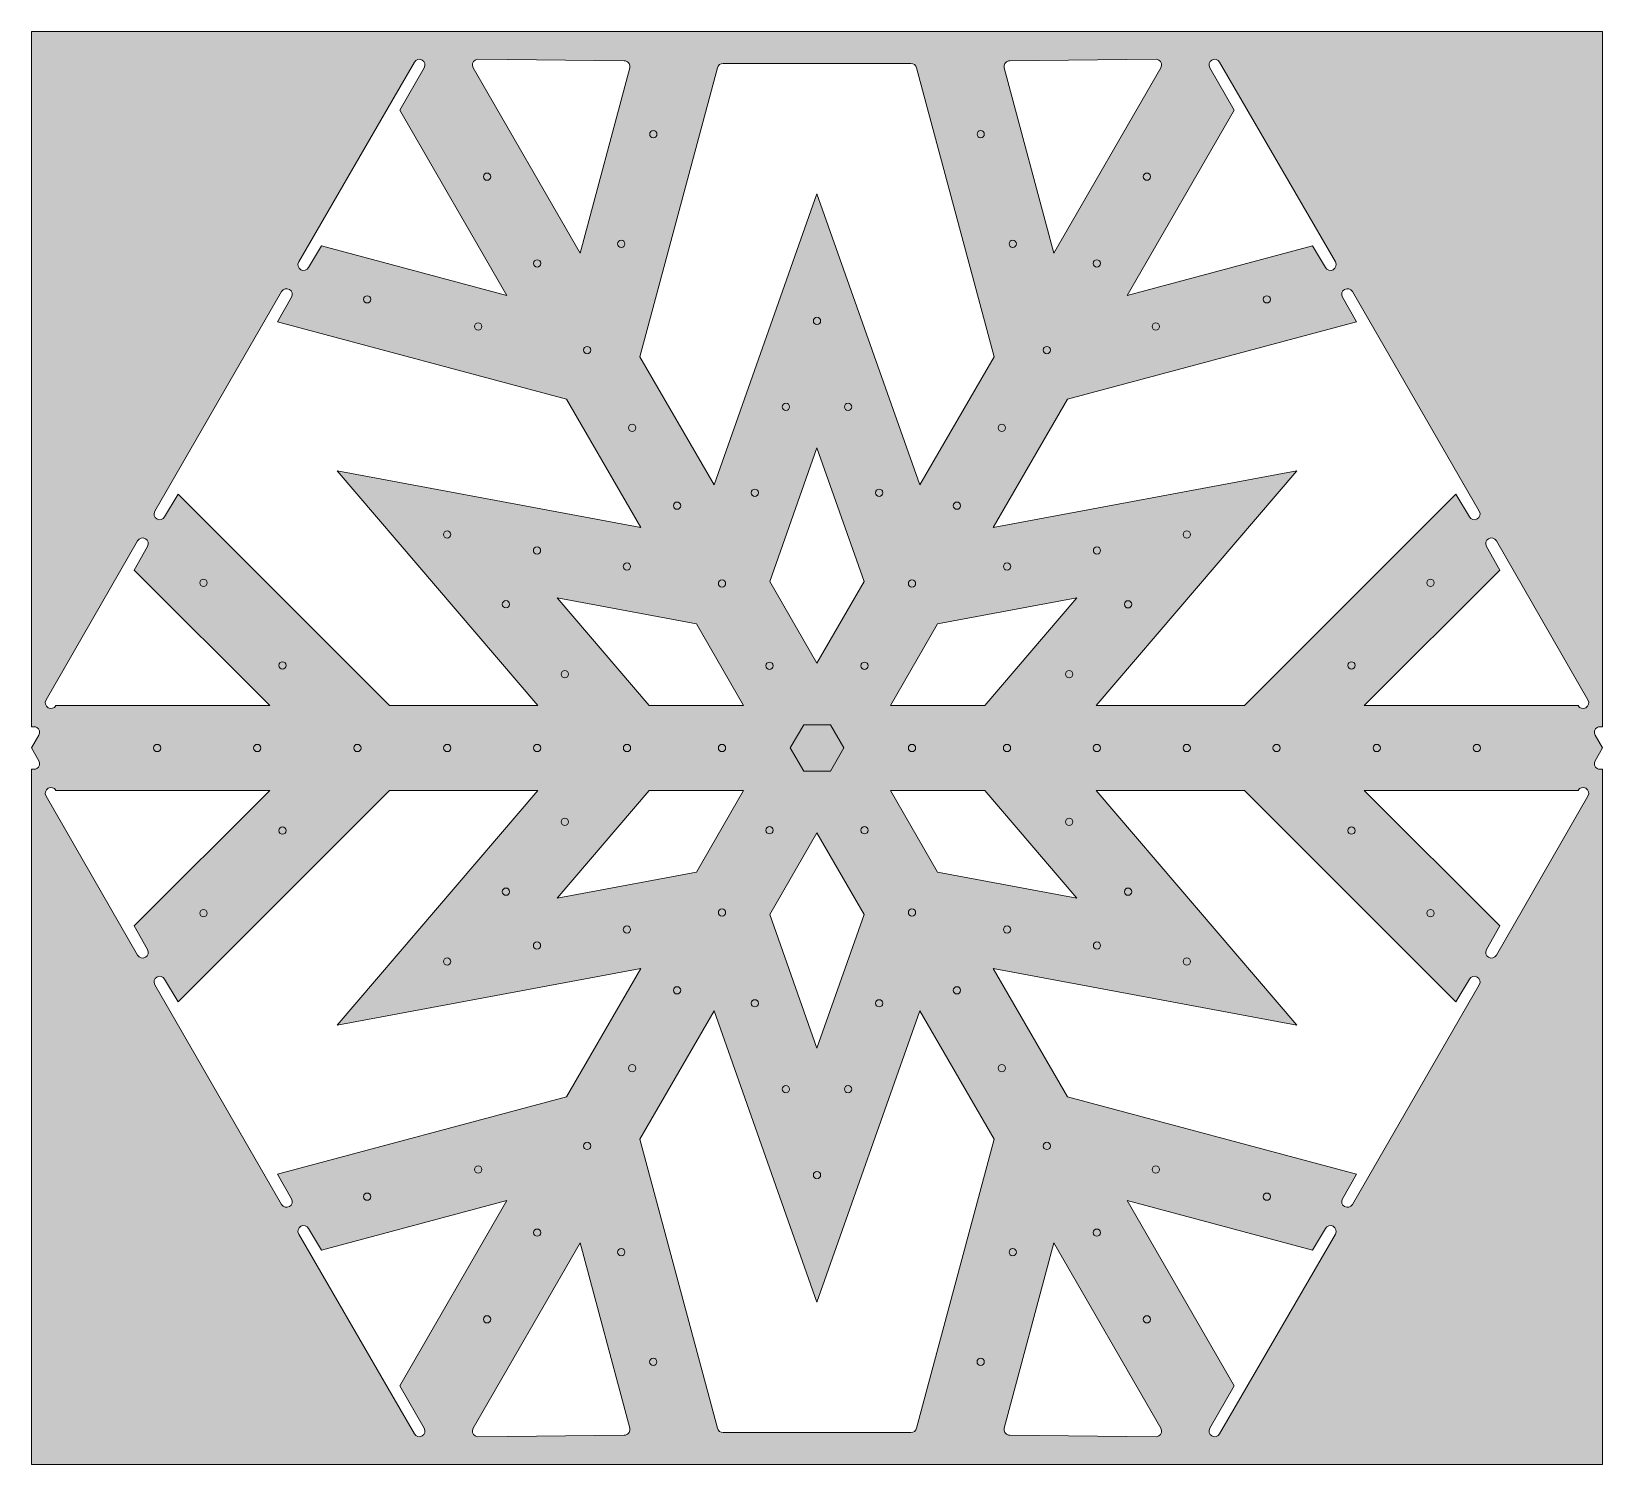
# Model space of a CAD drawing. Header units: inches. Extents: x 7.75 to 16.25, y -15.87 to -8.12.
import ezdxf

# ---------------------------------------------------------------- set-up
doc = ezdxf.new("R2010")
doc.units = ezdxf.units.IN
doc.header["$MEASUREMENT"] = 0
doc.layers.add('Layer 1', color=7, linetype='Continuous', lineweight=0)

msp = doc.modelspace()

# ---------------------------------------------------------------- hatches: boundary and pattern name
at = {"layer": 'Layer 1', "transparency": 33554687}
h = msp.add_hatch(color=250, dxfattribs=at)
h.dxf.hatch_style = 2
edge = h.paths.add_edge_path()
edge.add_spline(control_points=[(15.6205, -13.0867), (15.612, -13.1014), (15.617, -13.1203), (15.6318, -13.1288), (15.6465, -13.1373), (15.6653, -13.1322), (15.6738, -13.1175), (15.6738, -13.1175), (16.1696, -12.256), (16.1696, -12.256), (16.1781, -12.2413), (16.173, -12.2224), (16.1583, -12.2139), (16.1436, -12.2054), (16.1248, -12.2105), (16.1163, -12.2252), (16.1163, -12.2252), (14.9587, -12.2252), (14.9587, -12.2252), (14.9587, -12.2252), (15.6926, -12.959), (15.6926, -12.959), (15.6926, -12.959), (15.6205, -13.0867), (15.6205, -13.0867)], knot_values=[0, 0, 0, 0, 1, 1, 1, 2, 2, 2, 3, 3, 3, 4, 4, 4, 5, 5, 5, 6, 6, 6, 7, 7, 7, 8, 8, 8, 8], degree=3, periodic=0)
edge = h.paths.add_edge_path()
edge.add_spline(control_points=[(12.5064, -15.7005), (12.5204, -15.7007), (12.5332, -15.6913), (12.5368, -15.6771), (12.5368, -15.6771), (12.5368, -15.6771), (12.5368, -15.6771), (12.5368, -15.6771), (12.9558, -14.1133), (12.9558, -14.1133), (12.9558, -14.1133), (12.5551, -13.4193), (12.5551, -13.4193), (12.5551, -13.4193), (11.998, -14.9943), (11.998, -14.9943), (11.998, -14.9943), (11.4409, -13.4193), (11.4409, -13.4193), (11.4409, -13.4193), (11.0402, -14.1133), (11.0402, -14.1133), (11.0402, -14.1133), (11.4592, -15.6771), (11.4592, -15.6771), (11.4592, -15.6771), (11.4593, -15.6771), (11.4593, -15.6771), (11.4628, -15.6913), (11.4756, -15.7007), (11.4896, -15.7005), (11.4896, -15.7005), (12.5064, -15.7005), (12.5064, -15.7005)], knot_values=[0, 0, 0, 0, 1, 1, 1, 2, 2, 2, 3, 3, 3, 4, 4, 4, 5, 5, 5, 6, 6, 6, 7, 7, 7, 8, 8, 8, 9, 9, 9, 10, 10, 10, 11, 11, 11, 11], degree=3, periodic=0)
edge = h.paths.add_edge_path()
edge.add_spline(control_points=[(14.8416, -14.4358), (14.8331, -14.4505), (14.8381, -14.4693), (14.8529, -14.4778), (14.8676, -14.4863), (14.8864, -14.4813), (14.8949, -14.4665), (14.8949, -14.4665), (15.5815, -13.2775), (15.5815, -13.2775), (15.59, -13.2627), (15.5849, -13.2439), (15.5702, -13.2354), (15.5555, -13.2269), (15.5367, -13.2319), (15.5282, -13.2467), (15.5282, -13.2467), (15.4553, -13.37), (15.4553, -13.37), (15.4553, -13.37), (14.3106, -12.2252), (14.3106, -12.2252), (14.3106, -12.2252), (13.5092, -12.2252), (13.5092, -12.2252), (13.5092, -12.2252), (14.5946, -13.4951), (14.5946, -13.4951), (14.5946, -13.4951), (12.9521, -13.1901), (12.9521, -13.1901), (12.9521, -13.1901), (13.3527, -13.8841), (13.3527, -13.8841), (13.3527, -13.8841), (14.9166, -14.3032), (14.9166, -14.3032), (14.9166, -14.3032), (14.8416, -14.4358), (14.8416, -14.4358)], knot_values=[0, 0, 0, 0, 1, 1, 1, 2, 2, 2, 3, 3, 3, 4, 4, 4, 5, 5, 5, 6, 6, 6, 7, 7, 7, 8, 8, 8, 9, 9, 9, 10, 10, 10, 11, 11, 11, 12, 12, 12, 13, 13, 13, 13], degree=3, periodic=0)
edge = h.paths.add_edge_path()
edge.add_spline(control_points=[(8.3035, -12.959), (8.3035, -12.959), (9.0373, -12.2252), (9.0373, -12.2252), (9.0373, -12.2252), (7.8798, -12.2252), (7.8798, -12.2252), (7.8713, -12.2105), (7.8524, -12.2054), (7.8377, -12.2139), (7.823, -12.2224), (7.8179, -12.2413), (7.8264, -12.256), (7.8264, -12.256), (8.3222, -13.1175), (8.3222, -13.1175), (8.3307, -13.1322), (8.3495, -13.1373), (8.3643, -13.1288), (8.379, -13.1203), (8.384, -13.1014), (8.3755, -13.0867), (8.3755, -13.0867), (8.3035, -12.959), (8.3035, -12.959)], knot_values=[0, 0, 0, 0, 1, 1, 1, 2, 2, 2, 3, 3, 3, 4, 4, 4, 5, 5, 5, 6, 6, 6, 7, 7, 7, 8, 8, 8, 8], degree=3, periodic=0)
edge = h.paths.add_edge_path()
edge.add_spline(control_points=[(13.8587, -15.6771), (13.8587, -15.6771), (13.2799, -14.6747), (13.2799, -14.6747), (13.2799, -14.6747), (13.0113, -15.6771), (13.0113, -15.6771), (13.0113, -15.6771), (13.0113, -15.6771), (13.0113, -15.6771), (13.0072, -15.6936), (13.0172, -15.7103), (13.0337, -15.7145), (13.0361, -15.715), (13.0384, -15.7153), (13.0407, -15.7154), (13.0407, -15.7154), (13.834, -15.7233), (13.834, -15.7233), (13.8386, -15.723), (13.8431, -15.7216), (13.8474, -15.7192), (13.8621, -15.7107), (13.8671, -15.6919), (13.8586, -15.6771), (13.8586, -15.6771), (13.8587, -15.6771), (13.8587, -15.6771)], knot_values=[0, 0, 0, 0, 1, 1, 1, 2, 2, 2, 3, 3, 3, 4, 4, 4, 5, 5, 5, 6, 6, 6, 7, 7, 7, 8, 8, 8, 9, 9, 9, 9], degree=3, periodic=0)
edge = h.paths.add_edge_path()
edge.add_spline(control_points=[(9.0795, -14.3032), (9.0795, -14.3032), (10.6433, -13.8841), (10.6433, -13.8841), (10.6433, -13.8841), (11.044, -13.1901), (11.044, -13.1901), (11.044, -13.1901), (9.4014, -13.4951), (9.4014, -13.4951), (9.4014, -13.4951), (10.4868, -12.2252), (10.4868, -12.2252), (10.4868, -12.2252), (9.6855, -12.2252), (9.6855, -12.2252), (9.6855, -12.2252), (8.5407, -13.37), (8.5407, -13.37), (8.5407, -13.37), (8.4679, -13.2467), (8.4679, -13.2467), (8.4594, -13.2319), (8.4406, -13.2269), (8.4258, -13.2354), (8.4111, -13.2439), (8.4061, -13.2627), (8.4146, -13.2775), (8.4146, -13.2775), (9.1011, -14.4665), (9.1011, -14.4665), (9.1096, -14.4813), (9.1284, -14.4863), (9.1432, -14.4778), (9.1579, -14.4693), (9.1629, -14.4505), (9.1544, -14.4358), (9.1544, -14.4358), (9.0795, -14.3032), (9.0795, -14.3032)], knot_values=[0, 0, 0, 0, 1, 1, 1, 2, 2, 2, 3, 3, 3, 4, 4, 4, 5, 5, 5, 6, 6, 6, 7, 7, 7, 8, 8, 8, 9, 9, 9, 10, 10, 10, 11, 11, 11, 12, 12, 12, 13, 13, 13, 13], degree=3, periodic=0)
edge = h.paths.add_edge_path()
edge.add_spline(control_points=[(15.6926, -11.033), (15.6926, -11.033), (14.9587, -11.7669), (14.9587, -11.7669), (14.9587, -11.7669), (16.1163, -11.7669), (16.1163, -11.7669), (16.1248, -11.7816), (16.1436, -11.7866), (16.1583, -11.7781), (16.173, -11.7696), (16.1781, -11.7508), (16.1696, -11.7361), (16.1696, -11.7361), (15.6738, -10.8746), (15.6738, -10.8746), (15.6653, -10.8599), (15.6465, -10.8548), (15.6318, -10.8633), (15.617, -10.8718), (15.612, -10.8906), (15.6205, -10.9054), (15.6205, -10.9054), (15.6926, -11.033), (15.6926, -11.033)], knot_values=[0, 0, 0, 0, 1, 1, 1, 2, 2, 2, 3, 3, 3, 4, 4, 4, 5, 5, 5, 6, 6, 6, 7, 7, 7, 8, 8, 8, 8], degree=3, periodic=0)
edge = h.paths.add_edge_path()
edge.add_spline(control_points=[(11.4896, -8.2916), (11.4756, -8.2914), (11.4628, -8.3008), (11.4593, -8.3149), (11.4593, -8.3149), (11.4592, -8.3149), (11.4592, -8.3149), (11.4592, -8.3149), (11.0402, -9.8788), (11.0402, -9.8788), (11.0402, -9.8788), (11.4409, -10.5727), (11.4409, -10.5727), (11.4409, -10.5727), (11.998, -8.9978), (11.998, -8.9978), (11.998, -8.9978), (12.5551, -10.5727), (12.5551, -10.5727), (12.5551, -10.5727), (12.9558, -9.8788), (12.9558, -9.8788), (12.9558, -9.8788), (12.5368, -8.3149), (12.5368, -8.3149), (12.5368, -8.3149), (12.5368, -8.3149), (12.5368, -8.3149), (12.5332, -8.3008), (12.5204, -8.2914), (12.5064, -8.2916), (12.5064, -8.2916), (11.4896, -8.2916), (11.4896, -8.2916)], knot_values=[0, 0, 0, 0, 1, 1, 1, 2, 2, 2, 3, 3, 3, 4, 4, 4, 5, 5, 5, 6, 6, 6, 7, 7, 7, 8, 8, 8, 9, 9, 9, 10, 10, 10, 11, 11, 11, 11], degree=3, periodic=0)
edge = h.paths.add_edge_path()
edge.add_spline(control_points=[(14.9166, -9.6889), (14.9166, -9.6889), (13.3527, -10.1079), (13.3527, -10.1079), (13.3527, -10.1079), (12.9521, -10.8019), (12.9521, -10.8019), (12.9521, -10.8019), (14.5946, -10.4969), (14.5946, -10.4969), (14.5946, -10.4969), (13.5092, -11.7669), (13.5092, -11.7669), (13.5092, -11.7669), (14.3106, -11.7669), (14.3106, -11.7669), (14.3106, -11.7669), (15.4553, -10.6221), (15.4553, -10.6221), (15.4553, -10.6221), (15.5282, -10.7454), (15.5282, -10.7454), (15.5367, -10.7601), (15.5555, -10.7652), (15.5702, -10.7567), (15.5849, -10.7482), (15.59, -10.7293), (15.5815, -10.7146), (15.5815, -10.7146), (14.8949, -9.5255), (14.8949, -9.5255), (14.8864, -9.5108), (14.8676, -9.5058), (14.8529, -9.5143), (14.8381, -9.5228), (14.8331, -9.5416), (14.8416, -9.5563), (14.8416, -9.5563), (14.9166, -9.6889), (14.9166, -9.6889)], knot_values=[0, 0, 0, 0, 1, 1, 1, 2, 2, 2, 3, 3, 3, 4, 4, 4, 5, 5, 5, 6, 6, 6, 7, 7, 7, 8, 8, 8, 9, 9, 9, 10, 10, 10, 11, 11, 11, 12, 12, 12, 13, 13, 13, 13], degree=3, periodic=0)
edge = h.paths.add_edge_path()
edge.add_spline(control_points=[(8.3755, -10.9054), (8.384, -10.8906), (8.379, -10.8718), (8.3643, -10.8633), (8.3495, -10.8548), (8.3307, -10.8599), (8.3222, -10.8746), (8.3222, -10.8746), (7.8264, -11.7361), (7.8264, -11.7361), (7.8179, -11.7508), (7.823, -11.7696), (7.8377, -11.7781), (7.8524, -11.7866), (7.8713, -11.7816), (7.8798, -11.7669), (7.8798, -11.7669), (9.0373, -11.7669), (9.0373, -11.7669), (9.0373, -11.7669), (8.3035, -11.033), (8.3035, -11.033), (8.3035, -11.033), (8.3755, -10.9054), (8.3755, -10.9054)], knot_values=[0, 0, 0, 0, 1, 1, 1, 2, 2, 2, 3, 3, 3, 4, 4, 4, 5, 5, 5, 6, 6, 6, 7, 7, 7, 8, 8, 8, 8], degree=3, periodic=0)
edge = h.paths.add_edge_path()
edge.add_spline(control_points=[(14.1233, -15.6771), (14.1148, -15.6919), (14.1199, -15.7107), (14.1346, -15.7192), (14.1493, -15.7277), (14.1681, -15.7226), (14.1766, -15.7079), (14.1766, -15.7079), (14.2992, -15.4957), (14.2992, -15.4957), (14.2992, -15.4957), (14.8026, -14.6265), (14.8026, -14.6265), (14.8111, -14.6118), (14.806, -14.593), (14.7913, -14.5845), (14.7766, -14.5759), (14.7578, -14.581), (14.7493, -14.5957), (14.7493, -14.5957), (14.6793, -14.7141), (14.6793, -14.7141), (14.6793, -14.7141), (13.6768, -14.4455), (13.6768, -14.4455), (13.6768, -14.4455), (14.2556, -15.448), (14.2556, -15.448), (14.2556, -15.448), (14.1233, -15.6771), (14.1233, -15.6771)], knot_values=[0, 0, 0, 0, 1, 1, 1, 2, 2, 2, 3, 3, 3, 4, 4, 4, 5, 5, 5, 6, 6, 6, 7, 7, 7, 8, 8, 8, 9, 9, 9, 10, 10, 10, 10], degree=3, periodic=0)
edge = h.paths.add_edge_path()
edge.add_spline(control_points=[(9.7404, -15.448), (9.7404, -15.448), (10.3192, -14.4455), (10.3192, -14.4455), (10.3192, -14.4455), (9.3167, -14.7141), (9.3167, -14.7141), (9.3167, -14.7141), (9.2468, -14.5957), (9.2468, -14.5957), (9.2383, -14.581), (9.2195, -14.5759), (9.2047, -14.5845), (9.19, -14.593), (9.185, -14.6118), (9.1935, -14.6265), (9.1935, -14.6265), (9.6969, -15.4957), (9.6969, -15.4957), (9.6969, -15.4957), (9.8194, -15.7079), (9.8194, -15.7079), (9.8279, -15.7226), (9.8467, -15.7277), (9.8614, -15.7192), (9.8762, -15.7107), (9.8812, -15.6919), (9.8727, -15.6771), (9.8727, -15.6771), (9.7404, -15.448), (9.7404, -15.448)], knot_values=[0, 0, 0, 0, 1, 1, 1, 2, 2, 2, 3, 3, 3, 4, 4, 4, 5, 5, 5, 6, 6, 6, 7, 7, 7, 8, 8, 8, 9, 9, 9, 10, 10, 10, 10], degree=3, periodic=0)
edge = h.paths.add_edge_path()
edge.add_spline(control_points=[(10.1374, -15.6771), (10.1289, -15.6919), (10.1339, -15.7107), (10.1487, -15.7192), (10.1529, -15.7216), (10.1574, -15.723), (10.162, -15.7233), (10.162, -15.7233), (10.9553, -15.7154), (10.9553, -15.7154), (10.9576, -15.7153), (10.96, -15.715), (10.9623, -15.7145), (10.9788, -15.7103), (10.9888, -15.6936), (10.9847, -15.6771), (10.9847, -15.6771), (10.9847, -15.6771), (10.9847, -15.6771), (10.9847, -15.6771), (10.7161, -14.6747), (10.7161, -14.6747), (10.7161, -14.6747), (10.1374, -15.6771), (10.1374, -15.6771), (10.1374, -15.6771), (10.1374, -15.6771), (10.1374, -15.6771)], knot_values=[0, 0, 0, 0, 1, 1, 1, 2, 2, 2, 3, 3, 3, 4, 4, 4, 5, 5, 5, 6, 6, 6, 7, 7, 7, 8, 8, 8, 9, 9, 9, 9], degree=3, periodic=0)
edge = h.paths.add_edge_path()
edge.add_spline(control_points=[(14.2556, -8.5441), (14.2556, -8.5441), (13.6768, -9.5466), (13.6768, -9.5466), (13.6768, -9.5466), (14.6793, -9.278), (14.6793, -9.278), (14.6793, -9.278), (14.7493, -9.3964), (14.7493, -9.3964), (14.7578, -9.4111), (14.7766, -9.4161), (14.7913, -9.4076), (14.806, -9.3991), (14.8111, -9.3803), (14.8026, -9.3656), (14.8026, -9.3656), (14.2992, -8.4963), (14.2992, -8.4963), (14.2992, -8.4963), (14.1766, -8.2841), (14.1766, -8.2841), (14.1681, -8.2694), (14.1493, -8.2644), (14.1346, -8.2729), (14.1199, -8.2814), (14.1148, -8.3002), (14.1233, -8.3149), (14.1233, -8.3149), (14.2556, -8.5441), (14.2556, -8.5441)], knot_values=[0, 0, 0, 0, 1, 1, 1, 2, 2, 2, 3, 3, 3, 4, 4, 4, 5, 5, 5, 6, 6, 6, 7, 7, 7, 8, 8, 8, 9, 9, 9, 10, 10, 10, 10], degree=3, periodic=0)
edge = h.paths.add_edge_path()
edge.add_spline(control_points=[(13.8586, -8.3149), (13.8671, -8.3002), (13.8621, -8.2814), (13.8474, -8.2729), (13.8431, -8.2704), (13.8386, -8.2691), (13.834, -8.2688), (13.834, -8.2688), (13.0407, -8.2767), (13.0407, -8.2767), (13.0384, -8.2767), (13.0361, -8.277), (13.0337, -8.2776), (13.0172, -8.2817), (13.0072, -8.2984), (13.0113, -8.3149), (13.0113, -8.3149), (13.0113, -8.3149), (13.0113, -8.3149), (13.0113, -8.3149), (13.2799, -9.3174), (13.2799, -9.3174), (13.2799, -9.3174), (13.8587, -8.3149), (13.8587, -8.3149), (13.8587, -8.3149), (13.8586, -8.3149), (13.8586, -8.3149)], knot_values=[0, 0, 0, 0, 1, 1, 1, 2, 2, 2, 3, 3, 3, 4, 4, 4, 5, 5, 5, 6, 6, 6, 7, 7, 7, 8, 8, 8, 9, 9, 9, 9], degree=3, periodic=0)
edge = h.paths.add_edge_path()
edge.add_spline(control_points=[(9.8727, -8.3149), (9.8812, -8.3002), (9.8762, -8.2814), (9.8614, -8.2729), (9.8467, -8.2644), (9.8279, -8.2694), (9.8194, -8.2841), (9.8194, -8.2841), (9.6969, -8.4963), (9.6969, -8.4963), (9.6969, -8.4963), (9.1935, -9.3656), (9.1935, -9.3656), (9.185, -9.3803), (9.19, -9.3991), (9.2047, -9.4076), (9.2195, -9.4161), (9.2383, -9.4111), (9.2468, -9.3964), (9.2468, -9.3964), (9.3167, -9.278), (9.3167, -9.278), (9.3167, -9.278), (10.3192, -9.5466), (10.3192, -9.5466), (10.3192, -9.5466), (9.7404, -8.5441), (9.7404, -8.5441), (9.7404, -8.5441), (9.8727, -8.3149), (9.8727, -8.3149)], knot_values=[0, 0, 0, 0, 1, 1, 1, 2, 2, 2, 3, 3, 3, 4, 4, 4, 5, 5, 5, 6, 6, 6, 7, 7, 7, 8, 8, 8, 9, 9, 9, 10, 10, 10, 10], degree=3, periodic=0)
edge = h.paths.add_edge_path()
edge.add_spline(control_points=[(10.1374, -8.3149), (10.1374, -8.3149), (10.7161, -9.3174), (10.7161, -9.3174), (10.7161, -9.3174), (10.9847, -8.3149), (10.9847, -8.3149), (10.9847, -8.3149), (10.9847, -8.3149), (10.9847, -8.3149), (10.9888, -8.2984), (10.9788, -8.2817), (10.9623, -8.2776), (10.96, -8.277), (10.9576, -8.2767), (10.9553, -8.2767), (10.9553, -8.2767), (10.162, -8.2688), (10.162, -8.2688), (10.1574, -8.2691), (10.1529, -8.2704), (10.1487, -8.2729), (10.1339, -8.2814), (10.1289, -8.3002), (10.1374, -8.3149), (10.1374, -8.3149), (10.1374, -8.3149), (10.1374, -8.3149)], knot_values=[0, 0, 0, 0, 1, 1, 1, 2, 2, 2, 3, 3, 3, 4, 4, 4, 5, 5, 5, 6, 6, 6, 7, 7, 7, 8, 8, 8, 9, 9, 9, 9], degree=3, periodic=0)
edge = h.paths.add_edge_path()
edge.add_spline(control_points=[(9.1544, -9.5563), (9.1629, -9.5416), (9.1579, -9.5228), (9.1432, -9.5143), (9.1284, -9.5058), (9.1096, -9.5108), (9.1011, -9.5255), (9.1011, -9.5255), (8.4146, -10.7146), (8.4146, -10.7146), (8.4061, -10.7293), (8.4111, -10.7482), (8.4258, -10.7567), (8.4406, -10.7652), (8.4594, -10.7601), (8.4679, -10.7454), (8.4679, -10.7454), (8.5407, -10.6221), (8.5407, -10.6221), (8.5407, -10.6221), (9.6855, -11.7669), (9.6855, -11.7669), (9.6855, -11.7669), (10.4868, -11.7669), (10.4868, -11.7669), (10.4868, -11.7669), (9.4014, -10.4969), (9.4014, -10.4969), (9.4014, -10.4969), (11.044, -10.8019), (11.044, -10.8019), (11.044, -10.8019), (10.6433, -10.1079), (10.6433, -10.1079), (10.6433, -10.1079), (9.0795, -9.6889), (9.0795, -9.6889), (9.0795, -9.6889), (9.1544, -9.5563), (9.1544, -9.5563)], knot_values=[0, 0, 0, 0, 1, 1, 1, 2, 2, 2, 3, 3, 3, 4, 4, 4, 5, 5, 5, 6, 6, 6, 7, 7, 7, 8, 8, 8, 9, 9, 9, 10, 10, 10, 11, 11, 11, 12, 12, 12, 13, 13, 13, 13], degree=3, periodic=0)
edge = h.paths.add_edge_path()
edge.add_spline(control_points=[(12.2537, -12.8972), (12.2537, -12.8972), (11.998, -12.4543), (11.998, -12.4543), (11.998, -12.4543), (11.7423, -12.8971), (11.7423, -12.8971), (11.7423, -12.8971), (11.998, -13.6199), (11.998, -13.6199), (11.998, -13.6199), (12.2537, -12.8972), (12.2537, -12.8972)], knot_values=[0, 0, 0, 0, 1, 1, 1, 2, 2, 2, 3, 3, 3, 4, 4, 4, 4], degree=3, periodic=0)
edge = h.paths.add_edge_path()
edge.add_spline(control_points=[(11.3454, -12.668), (11.3454, -12.668), (11.6011, -12.2252), (11.6011, -12.2252), (11.6011, -12.2252), (11.0897, -12.2252), (11.0897, -12.2252), (11.0897, -12.2252), (10.5917, -12.808), (10.5917, -12.808), (10.5917, -12.808), (11.3454, -12.668), (11.3454, -12.668)], knot_values=[0, 0, 0, 0, 1, 1, 1, 2, 2, 2, 3, 3, 3, 4, 4, 4, 4], degree=3, periodic=0)
edge = h.paths.add_edge_path()
edge.add_spline(control_points=[(11.0897, -11.7669), (11.0897, -11.7669), (11.6011, -11.7669), (11.6011, -11.7669), (11.6011, -11.7669), (11.3454, -11.3241), (11.3454, -11.3241), (11.3454, -11.3241), (10.5917, -11.1841), (10.5917, -11.1841), (10.5917, -11.1841), (11.0897, -11.7669), (11.0897, -11.7669)], knot_values=[0, 0, 0, 0, 1, 1, 1, 2, 2, 2, 3, 3, 3, 4, 4, 4, 4], degree=3, periodic=0)
edge = h.paths.add_edge_path()
edge.add_spline(control_points=[(11.7424, -11.0949), (11.7424, -11.0949), (11.998, -11.5377), (11.998, -11.5377), (11.998, -11.5377), (12.2537, -11.0949), (12.2537, -11.0949), (12.2537, -11.0949), (11.998, -10.3722), (11.998, -10.3722), (11.998, -10.3722), (11.7424, -11.0949), (11.7424, -11.0949)], knot_values=[0, 0, 0, 0, 1, 1, 1, 2, 2, 2, 3, 3, 3, 4, 4, 4, 4], degree=3, periodic=0)
edge = h.paths.add_edge_path()
edge.add_spline(control_points=[(12.6506, -11.324), (12.6506, -11.324), (12.3949, -11.7669), (12.3949, -11.7669), (12.3949, -11.7669), (12.9063, -11.7669), (12.9063, -11.7669), (12.9063, -11.7669), (13.4044, -11.1841), (13.4044, -11.1841), (13.4044, -11.1841), (12.6506, -11.324), (12.6506, -11.324)], knot_values=[0, 0, 0, 0, 1, 1, 1, 2, 2, 2, 3, 3, 3, 4, 4, 4, 4], degree=3, periodic=0)
edge = h.paths.add_edge_path()
edge.add_spline(control_points=[(12.9063, -12.2252), (12.9063, -12.2252), (12.3949, -12.2252), (12.3949, -12.2252), (12.3949, -12.2252), (12.6506, -12.668), (12.6506, -12.668), (12.6506, -12.668), (13.4044, -12.808), (13.4044, -12.808), (13.4044, -12.808), (12.9063, -12.2252), (12.9063, -12.2252)], knot_values=[0, 0, 0, 0, 1, 1, 1, 2, 2, 2, 3, 3, 3, 4, 4, 4, 4], degree=3, periodic=0)
edge = h.paths.add_edge_path()
edge.add_spline(control_points=[(16.2486, -8.3149), (16.2486, -8.3149), (16.2486, -11.8807), (16.2486, -11.8807), (16.2486, -11.8807), (16.2332, -11.8807), (16.2332, -11.8807), (16.2287, -11.881), (16.2241, -11.8823), (16.2199, -11.8848), (16.2052, -11.8933), (16.2001, -11.9121), (16.2086, -11.9268), (16.2086, -11.9268), (16.2486, -11.996), (16.2486, -11.996), (16.2486, -11.996), (16.2086, -12.0652), (16.2086, -12.0652), (16.2001, -12.08), (16.2052, -12.0988), (16.2199, -12.1073), (16.2241, -12.1097), (16.2287, -12.1111), (16.2332, -12.1114), (16.2332, -12.1114), (16.2486, -12.1114), (16.2486, -12.1114), (16.2486, -12.1114), (16.2486, -15.6771), (16.2486, -15.6771), (16.2486, -15.6771), (16.2486, -15.874), (16.2486, -15.874), (16.2486, -15.874), (7.7474, -15.874), (7.7474, -15.874), (7.7474, -15.874), (7.7474, -15.6771), (7.7474, -15.6771), (7.7474, -15.6771), (7.7474, -12.1114), (7.7474, -12.1114), (7.7474, -12.1114), (7.7628, -12.1114), (7.7628, -12.1114), (7.7674, -12.1111), (7.7719, -12.1097), (7.7761, -12.1073), (7.7909, -12.0988), (7.7959, -12.08), (7.7874, -12.0652), (7.7874, -12.0652), (7.7475, -11.996), (7.7475, -11.996), (7.7475, -11.996), (7.7874, -11.9268), (7.7874, -11.9268), (7.7959, -11.9121), (7.7909, -11.8933), (7.7761, -11.8848), (7.7719, -11.8823), (7.7674, -11.881), (7.7628, -11.8807), (7.7628, -11.8807), (7.7474, -11.8807), (7.7474, -11.8807), (7.7474, -11.8807), (7.7474, -8.3149), (7.7474, -8.3149), (7.7474, -8.3149), (7.7474, -8.1181), (7.7474, -8.1181), (7.7474, -8.1181), (16.2486, -8.1181), (16.2486, -8.1181), (16.2486, -8.1181), (16.2486, -8.3149), (16.2486, -8.3149)], knot_values=[0, 0, 0, 0, 1, 1, 1, 2, 2, 2, 3, 3, 3, 4, 4, 4, 5, 5, 5, 6, 6, 6, 7, 7, 7, 8, 8, 8, 9, 9, 9, 10, 10, 10, 11, 11, 11, 12, 12, 12, 13, 13, 13, 14, 14, 14, 15, 15, 15, 16, 16, 16, 17, 17, 17, 18, 18, 18, 19, 19, 19, 20, 20, 20, 21, 21, 21, 22, 22, 22, 23, 23, 23, 24, 24, 24, 25, 25, 25, 26, 26, 26, 26], degree=3, periodic=0)

# ---------------------------------------------------------------- linework, layer by layer
at = {"layer": 'Layer 1'}
msp.add_lwpolyline([(12.1424, -11.996), (12.0702, -12.121), (11.9259, -12.121), (11.8537, -11.996), (11.9259, -11.871), (12.0702, -11.871)], close=True, dxfattribs=at)
for centre in [(12.8837, -8.6741), (10.2129, -8.9041), (13.7831, -8.9041), (13.0571, -9.2677), (10.4838, -9.3733), (13.5122, -9.3733), (9.5639, -9.5681), (14.4321, -9.5681), (11.998, -9.6849), (10.1647, -9.7147), (13.8313, -9.7147), (10.7547, -9.8425), (13.2414, -9.8425), (11.8299, -10.1497), (12.1662, -10.1497), (10.9978, -10.2636), (12.9982, -10.2636), (12.3343, -10.6144), (11.2409, -10.6847), (12.7551, -10.6847), (9.9965, -10.8404), (13.9995, -10.8405), (10.4831, -10.9272), (13.5129, -10.9272), (10.9696, -11.014), (13.0264, -11.014), (8.6783, -11.102), (11.484, -11.1057), (12.512, -11.1057), (15.3177, -11.1021), (10.3149, -11.2184), (13.6811, -11.2185), (9.1057, -11.549), (11.741, -11.5509), (12.255, -11.5509), (14.8903, -11.549), (10.6333, -11.5964), (13.3627, -11.5964), (8.4278, -11.996), (8.9695, -11.996), (9.5113, -11.996), (9.9975, -11.996), (10.4838, -11.996), (10.97, -11.996), (11.484, -11.996), (12.512, -11.996), (13.026, -11.996), (13.5122, -11.996), (13.9984, -11.996), (14.4847, -11.996), (15.0264, -11.996), (15.5682, -11.996), (10.6333, -12.3956), (13.3627, -12.3956), (9.1057, -12.443), (11.741, -12.4412), (12.255, -12.4412), (14.8903, -12.443), (10.3149, -12.7736), (13.6811, -12.7736), (8.6783, -12.89), (11.484, -12.8863), (12.512, -12.8864), (15.3177, -12.89), (10.9696, -12.9781), (13.0264, -12.9781), (10.483, -13.0649), (13.5129, -13.0649), (9.9965, -13.1515), (13.9994, -13.1516), (11.2409, -13.3074), (12.7551, -13.3074), (11.6617, -13.3777), (12.3342, -13.3777), (10.9977, -13.7285), (12.9982, -13.7285), (11.8298, -13.8424), (12.1661, -13.8424), (10.7546, -14.1496), (13.2413, -14.1496), (10.1647, -14.2774), (13.8312, -14.2774), (11.9979, -14.3072), (9.5639, -14.424), (14.432, -14.424), (10.4837, -14.6188), (13.5122, -14.6188), (10.9389, -14.7244), (13.057, -14.7244), (10.2129, -15.088), (13.7831, -15.088), (11.1123, -15.318), (12.8836, -15.318)]:
    msp.add_circle(centre, 0.0197, dxfattribs=at)
for points, knots in [([(16.2486, -8.3149), (16.2486, -8.3149), (16.2486, -11.8807), (16.2486, -11.8807), (16.2486, -11.8807), (16.2332, -11.8807), (16.2332, -11.8807), (16.2287, -11.881), (16.2241, -11.8823), (16.2199, -11.8848), (16.2052, -11.8933), (16.2001, -11.9121), (16.2086, -11.9268), (16.2086, -11.9268), (16.2486, -11.996), (16.2486, -11.996), (16.2486, -11.996), (16.2086, -12.0652), (16.2086, -12.0652), (16.2001, -12.08), (16.2052, -12.0988), (16.2199, -12.1073), (16.2241, -12.1097), (16.2287, -12.1111), (16.2332, -12.1114), (16.2332, -12.1114), (16.2486, -12.1114), (16.2486, -12.1114), (16.2486, -12.1114), (16.2486, -15.6771), (16.2486, -15.6771), (16.2486, -15.6771), (16.2486, -15.874), (16.2486, -15.874), (16.2486, -15.874), (7.7474, -15.874), (7.7474, -15.874), (7.7474, -15.874), (7.7474, -15.6771), (7.7474, -15.6771), (7.7474, -15.6771), (7.7474, -12.1114), (7.7474, -12.1114), (7.7474, -12.1114), (7.7628, -12.1114), (7.7628, -12.1114), (7.7674, -12.1111), (7.7719, -12.1097), (7.7761, -12.1073), (7.7909, -12.0988), (7.7959, -12.08), (7.7874, -12.0652), (7.7874, -12.0652), (7.7475, -11.996), (7.7475, -11.996), (7.7475, -11.996), (7.7874, -11.9268), (7.7874, -11.9268), (7.7959, -11.9121), (7.7909, -11.8933), (7.7761, -11.8848), (7.7719, -11.8823), (7.7674, -11.881), (7.7628, -11.8807), (7.7628, -11.8807), (7.7474, -11.8807), (7.7474, -11.8807), (7.7474, -11.8807), (7.7474, -8.3149), (7.7474, -8.3149), (7.7474, -8.3149), (7.7474, -8.1181), (7.7474, -8.1181), (7.7474, -8.1181), (16.2486, -8.1181), (16.2486, -8.1181), (16.2486, -8.1181), (16.2486, -8.3149), (16.2486, -8.3149)], [0, 0, 0, 0, 1, 1, 1, 2, 2, 2, 3, 3, 3, 4, 4, 4, 5, 5, 5, 6, 6, 6, 7, 7, 7, 8, 8, 8, 9, 9, 9, 10, 10, 10, 11, 11, 11, 12, 12, 12, 13, 13, 13, 14, 14, 14, 15, 15, 15, 16, 16, 16, 17, 17, 17, 18, 18, 18, 19, 19, 19, 20, 20, 20, 21, 21, 21, 22, 22, 22, 23, 23, 23, 24, 24, 24, 25, 25, 25, 26, 26, 26, 26]), ([(9.8727, -8.3149), (9.8812, -8.3002), (9.8762, -8.2814), (9.8614, -8.2729), (9.8467, -8.2644), (9.8279, -8.2694), (9.8194, -8.2841), (9.8194, -8.2841), (9.6969, -8.4963), (9.6969, -8.4963), (9.6969, -8.4963), (9.1935, -9.3656), (9.1935, -9.3656), (9.185, -9.3803), (9.19, -9.3991), (9.2047, -9.4076), (9.2195, -9.4161), (9.2383, -9.4111), (9.2468, -9.3964), (9.2468, -9.3964), (9.3167, -9.278), (9.3167, -9.278), (9.3167, -9.278), (10.3192, -9.5466), (10.3192, -9.5466), (10.3192, -9.5466), (9.7404, -8.5441), (9.7404, -8.5441), (9.7404, -8.5441), (9.8727, -8.3149), (9.8727, -8.3149)], [0, 0, 0, 0, 1, 1, 1, 2, 2, 2, 3, 3, 3, 4, 4, 4, 5, 5, 5, 6, 6, 6, 7, 7, 7, 8, 8, 8, 9, 9, 9, 10, 10, 10, 10]), ([(10.1374, -8.3149), (10.1374, -8.3149), (10.7161, -9.3174), (10.7161, -9.3174), (10.7161, -9.3174), (10.9847, -8.3149), (10.9847, -8.3149), (10.9847, -8.3149), (10.9847, -8.3149), (10.9847, -8.3149), (10.9888, -8.2984), (10.9788, -8.2817), (10.9623, -8.2776), (10.96, -8.277), (10.9576, -8.2767), (10.9553, -8.2767), (10.9553, -8.2767), (10.162, -8.2688), (10.162, -8.2688), (10.1574, -8.2691), (10.1529, -8.2704), (10.1487, -8.2729), (10.1339, -8.2814), (10.1289, -8.3002), (10.1374, -8.3149), (10.1374, -8.3149), (10.1374, -8.3149), (10.1374, -8.3149)], [0, 0, 0, 0, 1, 1, 1, 2, 2, 2, 3, 3, 3, 4, 4, 4, 5, 5, 5, 6, 6, 6, 7, 7, 7, 8, 8, 8, 9, 9, 9, 9]), ([(11.4896, -8.2916), (11.4756, -8.2914), (11.4628, -8.3008), (11.4593, -8.3149), (11.4593, -8.3149), (11.4592, -8.3149), (11.4592, -8.3149), (11.4592, -8.3149), (11.0402, -9.8788), (11.0402, -9.8788), (11.0402, -9.8788), (11.4409, -10.5727), (11.4409, -10.5727), (11.4409, -10.5727), (11.998, -8.9978), (11.998, -8.9978), (11.998, -8.9978), (12.5551, -10.5727), (12.5551, -10.5727), (12.5551, -10.5727), (12.9558, -9.8788), (12.9558, -9.8788), (12.9558, -9.8788), (12.5368, -8.3149), (12.5368, -8.3149), (12.5368, -8.3149), (12.5368, -8.3149), (12.5368, -8.3149), (12.5332, -8.3008), (12.5204, -8.2914), (12.5064, -8.2916), (12.5064, -8.2916), (11.4896, -8.2916), (11.4896, -8.2916)], [0, 0, 0, 0, 1, 1, 1, 2, 2, 2, 3, 3, 3, 4, 4, 4, 5, 5, 5, 6, 6, 6, 7, 7, 7, 8, 8, 8, 9, 9, 9, 10, 10, 10, 11, 11, 11, 11]), ([(13.8586, -8.3149), (13.8671, -8.3002), (13.8621, -8.2814), (13.8474, -8.2729), (13.8431, -8.2704), (13.8386, -8.2691), (13.834, -8.2688), (13.834, -8.2688), (13.0407, -8.2767), (13.0407, -8.2767), (13.0384, -8.2767), (13.0361, -8.277), (13.0337, -8.2776), (13.0172, -8.2817), (13.0072, -8.2984), (13.0113, -8.3149), (13.0113, -8.3149), (13.0113, -8.3149), (13.0113, -8.3149), (13.0113, -8.3149), (13.2799, -9.3174), (13.2799, -9.3174), (13.2799, -9.3174), (13.8587, -8.3149), (13.8587, -8.3149), (13.8587, -8.3149), (13.8586, -8.3149), (13.8586, -8.3149)], [0, 0, 0, 0, 1, 1, 1, 2, 2, 2, 3, 3, 3, 4, 4, 4, 5, 5, 5, 6, 6, 6, 7, 7, 7, 8, 8, 8, 9, 9, 9, 9]), ([(14.2556, -8.5441), (14.2556, -8.5441), (13.6768, -9.5466), (13.6768, -9.5466), (13.6768, -9.5466), (14.6793, -9.278), (14.6793, -9.278), (14.6793, -9.278), (14.7493, -9.3964), (14.7493, -9.3964), (14.7578, -9.4111), (14.7766, -9.4161), (14.7913, -9.4076), (14.806, -9.3991), (14.8111, -9.3803), (14.8026, -9.3656), (14.8026, -9.3656), (14.2992, -8.4963), (14.2992, -8.4963), (14.2992, -8.4963), (14.1766, -8.2841), (14.1766, -8.2841), (14.1681, -8.2694), (14.1493, -8.2644), (14.1346, -8.2729), (14.1199, -8.2814), (14.1148, -8.3002), (14.1233, -8.3149), (14.1233, -8.3149), (14.2556, -8.5441), (14.2556, -8.5441)], [0, 0, 0, 0, 1, 1, 1, 2, 2, 2, 3, 3, 3, 4, 4, 4, 5, 5, 5, 6, 6, 6, 7, 7, 7, 8, 8, 8, 9, 9, 9, 10, 10, 10, 10]), ([(11.1321, -8.6741), (11.1321, -8.6632), (11.1232, -8.6544), (11.1124, -8.6544), (11.1015, -8.6544), (11.0927, -8.6632), (11.0927, -8.6741), (11.0927, -8.685), (11.1015, -8.6938), (11.1124, -8.6938), (11.1232, -8.6938), (11.1321, -8.685), (11.1321, -8.6741)], [0, 0, 0, 0, 1, 1, 1, 2, 2, 2, 3, 3, 3, 4, 4, 4, 4]), ([(10.9586, -9.2677), (10.9586, -9.2568), (10.9498, -9.248), (10.939, -9.248), (10.9281, -9.248), (10.9193, -9.2568), (10.9193, -9.2677), (10.9193, -9.2786), (10.9281, -9.2874), (10.939, -9.2874), (10.9498, -9.2874), (10.9586, -9.2786), (10.9586, -9.2677)], [0, 0, 0, 0, 1, 1, 1, 2, 2, 2, 3, 3, 3, 4, 4, 4, 4]), ([(9.1544, -9.5563), (9.1629, -9.5416), (9.1579, -9.5228), (9.1432, -9.5143), (9.1284, -9.5058), (9.1096, -9.5108), (9.1011, -9.5255), (9.1011, -9.5255), (8.4146, -10.7146), (8.4146, -10.7146), (8.4061, -10.7293), (8.4111, -10.7482), (8.4258, -10.7567), (8.4406, -10.7652), (8.4594, -10.7601), (8.4679, -10.7454), (8.4679, -10.7454), (8.5407, -10.6221), (8.5407, -10.6221), (8.5407, -10.6221), (9.6855, -11.7669), (9.6855, -11.7669), (9.6855, -11.7669), (10.4868, -11.7669), (10.4868, -11.7669), (10.4868, -11.7669), (9.4014, -10.4969), (9.4014, -10.4969), (9.4014, -10.4969), (11.044, -10.8019), (11.044, -10.8019), (11.044, -10.8019), (10.6433, -10.1079), (10.6433, -10.1079), (10.6433, -10.1079), (9.0795, -9.6889), (9.0795, -9.6889), (9.0795, -9.6889), (9.1544, -9.5563), (9.1544, -9.5563)], [0, 0, 0, 0, 1, 1, 1, 2, 2, 2, 3, 3, 3, 4, 4, 4, 5, 5, 5, 6, 6, 6, 7, 7, 7, 8, 8, 8, 9, 9, 9, 10, 10, 10, 11, 11, 11, 12, 12, 12, 13, 13, 13, 13]), ([(14.9166, -9.6889), (14.9166, -9.6889), (13.3527, -10.1079), (13.3527, -10.1079), (13.3527, -10.1079), (12.9521, -10.8019), (12.9521, -10.8019), (12.9521, -10.8019), (14.5946, -10.4969), (14.5946, -10.4969), (14.5946, -10.4969), (13.5092, -11.7669), (13.5092, -11.7669), (13.5092, -11.7669), (14.3106, -11.7669), (14.3106, -11.7669), (14.3106, -11.7669), (15.4553, -10.6221), (15.4553, -10.6221), (15.4553, -10.6221), (15.5282, -10.7454), (15.5282, -10.7454), (15.5367, -10.7601), (15.5555, -10.7652), (15.5702, -10.7567), (15.5849, -10.7482), (15.59, -10.7293), (15.5815, -10.7146), (15.5815, -10.7146), (14.8949, -9.5255), (14.8949, -9.5255), (14.8864, -9.5108), (14.8676, -9.5058), (14.8529, -9.5143), (14.8381, -9.5228), (14.8331, -9.5416), (14.8416, -9.5563), (14.8416, -9.5563), (14.9166, -9.6889), (14.9166, -9.6889)], [0, 0, 0, 0, 1, 1, 1, 2, 2, 2, 3, 3, 3, 4, 4, 4, 5, 5, 5, 6, 6, 6, 7, 7, 7, 8, 8, 8, 9, 9, 9, 10, 10, 10, 11, 11, 11, 12, 12, 12, 13, 13, 13, 13]), ([(11.7424, -11.0949), (11.7424, -11.0949), (11.998, -11.5377), (11.998, -11.5377), (11.998, -11.5377), (12.2537, -11.0949), (12.2537, -11.0949), (12.2537, -11.0949), (11.998, -10.3722), (11.998, -10.3722), (11.998, -10.3722), (11.7424, -11.0949), (11.7424, -11.0949)], [0, 0, 0, 0, 1, 1, 1, 2, 2, 2, 3, 3, 3, 4, 4, 4, 4]), ([(11.6814, -10.6144), (11.6814, -10.6035), (11.6726, -10.5947), (11.6617, -10.5947), (11.6509, -10.5947), (11.6421, -10.6035), (11.6421, -10.6144), (11.6421, -10.6253), (11.6509, -10.6341), (11.6617, -10.6341), (11.6726, -10.6341), (11.6814, -10.6253), (11.6814, -10.6144)], [0, 0, 0, 0, 1, 1, 1, 2, 2, 2, 3, 3, 3, 4, 4, 4, 4]), ([(8.3755, -10.9054), (8.384, -10.8906), (8.379, -10.8718), (8.3643, -10.8633), (8.3495, -10.8548), (8.3307, -10.8599), (8.3222, -10.8746), (8.3222, -10.8746), (7.8264, -11.7361), (7.8264, -11.7361), (7.8179, -11.7508), (7.823, -11.7696), (7.8377, -11.7781), (7.8524, -11.7866), (7.8713, -11.7816), (7.8798, -11.7669), (7.8798, -11.7669), (9.0373, -11.7669), (9.0373, -11.7669), (9.0373, -11.7669), (8.3035, -11.033), (8.3035, -11.033), (8.3035, -11.033), (8.3755, -10.9054), (8.3755, -10.9054)], [0, 0, 0, 0, 1, 1, 1, 2, 2, 2, 3, 3, 3, 4, 4, 4, 5, 5, 5, 6, 6, 6, 7, 7, 7, 8, 8, 8, 8]), ([(15.6926, -11.033), (15.6926, -11.033), (14.9587, -11.7669), (14.9587, -11.7669), (14.9587, -11.7669), (16.1163, -11.7669), (16.1163, -11.7669), (16.1248, -11.7816), (16.1436, -11.7866), (16.1583, -11.7781), (16.173, -11.7696), (16.1781, -11.7508), (16.1696, -11.7361), (16.1696, -11.7361), (15.6738, -10.8746), (15.6738, -10.8746), (15.6653, -10.8599), (15.6465, -10.8548), (15.6318, -10.8633), (15.617, -10.8718), (15.612, -10.8906), (15.6205, -10.9054), (15.6205, -10.9054), (15.6926, -11.033), (15.6926, -11.033)], [0, 0, 0, 0, 1, 1, 1, 2, 2, 2, 3, 3, 3, 4, 4, 4, 5, 5, 5, 6, 6, 6, 7, 7, 7, 8, 8, 8, 8]), ([(11.0897, -11.7669), (11.0897, -11.7669), (11.6011, -11.7669), (11.6011, -11.7669), (11.6011, -11.7669), (11.3454, -11.3241), (11.3454, -11.3241), (11.3454, -11.3241), (10.5917, -11.1841), (10.5917, -11.1841), (10.5917, -11.1841), (11.0897, -11.7669), (11.0897, -11.7669)], [0, 0, 0, 0, 1, 1, 1, 2, 2, 2, 3, 3, 3, 4, 4, 4, 4]), ([(12.6506, -11.324), (12.6506, -11.324), (12.3949, -11.7669), (12.3949, -11.7669), (12.3949, -11.7669), (12.9063, -11.7669), (12.9063, -11.7669), (12.9063, -11.7669), (13.4044, -11.1841), (13.4044, -11.1841), (13.4044, -11.1841), (12.6506, -11.324), (12.6506, -11.324)], [0, 0, 0, 0, 1, 1, 1, 2, 2, 2, 3, 3, 3, 4, 4, 4, 4]), ([(8.3035, -12.959), (8.3035, -12.959), (9.0373, -12.2252), (9.0373, -12.2252), (9.0373, -12.2252), (7.8798, -12.2252), (7.8798, -12.2252), (7.8713, -12.2105), (7.8524, -12.2054), (7.8377, -12.2139), (7.823, -12.2224), (7.8179, -12.2413), (7.8264, -12.256), (7.8264, -12.256), (8.3222, -13.1175), (8.3222, -13.1175), (8.3307, -13.1322), (8.3495, -13.1373), (8.3643, -13.1288), (8.379, -13.1203), (8.384, -13.1014), (8.3755, -13.0867), (8.3755, -13.0867), (8.3035, -12.959), (8.3035, -12.959)], [0, 0, 0, 0, 1, 1, 1, 2, 2, 2, 3, 3, 3, 4, 4, 4, 5, 5, 5, 6, 6, 6, 7, 7, 7, 8, 8, 8, 8]), ([(9.0795, -14.3032), (9.0795, -14.3032), (10.6433, -13.8841), (10.6433, -13.8841), (10.6433, -13.8841), (11.044, -13.1901), (11.044, -13.1901), (11.044, -13.1901), (9.4014, -13.4951), (9.4014, -13.4951), (9.4014, -13.4951), (10.4868, -12.2252), (10.4868, -12.2252), (10.4868, -12.2252), (9.6855, -12.2252), (9.6855, -12.2252), (9.6855, -12.2252), (8.5407, -13.37), (8.5407, -13.37), (8.5407, -13.37), (8.4679, -13.2467), (8.4679, -13.2467), (8.4594, -13.2319), (8.4406, -13.2269), (8.4258, -13.2354), (8.4111, -13.2439), (8.4061, -13.2627), (8.4146, -13.2775), (8.4146, -13.2775), (9.1011, -14.4665), (9.1011, -14.4665), (9.1096, -14.4813), (9.1284, -14.4863), (9.1432, -14.4778), (9.1579, -14.4693), (9.1629, -14.4505), (9.1544, -14.4358), (9.1544, -14.4358), (9.0795, -14.3032), (9.0795, -14.3032)], [0, 0, 0, 0, 1, 1, 1, 2, 2, 2, 3, 3, 3, 4, 4, 4, 5, 5, 5, 6, 6, 6, 7, 7, 7, 8, 8, 8, 9, 9, 9, 10, 10, 10, 11, 11, 11, 12, 12, 12, 13, 13, 13, 13]), ([(11.3454, -12.668), (11.3454, -12.668), (11.6011, -12.2252), (11.6011, -12.2252), (11.6011, -12.2252), (11.0897, -12.2252), (11.0897, -12.2252), (11.0897, -12.2252), (10.5917, -12.808), (10.5917, -12.808), (10.5917, -12.808), (11.3454, -12.668), (11.3454, -12.668)], [0, 0, 0, 0, 1, 1, 1, 2, 2, 2, 3, 3, 3, 4, 4, 4, 4]), ([(12.9063, -12.2252), (12.9063, -12.2252), (12.3949, -12.2252), (12.3949, -12.2252), (12.3949, -12.2252), (12.6506, -12.668), (12.6506, -12.668), (12.6506, -12.668), (13.4044, -12.808), (13.4044, -12.808), (13.4044, -12.808), (12.9063, -12.2252), (12.9063, -12.2252)], [0, 0, 0, 0, 1, 1, 1, 2, 2, 2, 3, 3, 3, 4, 4, 4, 4]), ([(14.8416, -14.4358), (14.8331, -14.4505), (14.8381, -14.4693), (14.8529, -14.4778), (14.8676, -14.4863), (14.8864, -14.4813), (14.8949, -14.4665), (14.8949, -14.4665), (15.5815, -13.2775), (15.5815, -13.2775), (15.59, -13.2627), (15.5849, -13.2439), (15.5702, -13.2354), (15.5555, -13.2269), (15.5367, -13.2319), (15.5282, -13.2467), (15.5282, -13.2467), (15.4553, -13.37), (15.4553, -13.37), (15.4553, -13.37), (14.3106, -12.2252), (14.3106, -12.2252), (14.3106, -12.2252), (13.5092, -12.2252), (13.5092, -12.2252), (13.5092, -12.2252), (14.5946, -13.4951), (14.5946, -13.4951), (14.5946, -13.4951), (12.9521, -13.1901), (12.9521, -13.1901), (12.9521, -13.1901), (13.3527, -13.8841), (13.3527, -13.8841), (13.3527, -13.8841), (14.9166, -14.3032), (14.9166, -14.3032), (14.9166, -14.3032), (14.8416, -14.4358), (14.8416, -14.4358)], [0, 0, 0, 0, 1, 1, 1, 2, 2, 2, 3, 3, 3, 4, 4, 4, 5, 5, 5, 6, 6, 6, 7, 7, 7, 8, 8, 8, 9, 9, 9, 10, 10, 10, 11, 11, 11, 12, 12, 12, 13, 13, 13, 13]), ([(15.6205, -13.0867), (15.612, -13.1014), (15.617, -13.1203), (15.6318, -13.1288), (15.6465, -13.1373), (15.6653, -13.1322), (15.6738, -13.1175), (15.6738, -13.1175), (16.1696, -12.256), (16.1696, -12.256), (16.1781, -12.2413), (16.173, -12.2224), (16.1583, -12.2139), (16.1436, -12.2054), (16.1248, -12.2105), (16.1163, -12.2252), (16.1163, -12.2252), (14.9587, -12.2252), (14.9587, -12.2252), (14.9587, -12.2252), (15.6926, -12.959), (15.6926, -12.959), (15.6926, -12.959), (15.6205, -13.0867), (15.6205, -13.0867)], [0, 0, 0, 0, 1, 1, 1, 2, 2, 2, 3, 3, 3, 4, 4, 4, 5, 5, 5, 6, 6, 6, 7, 7, 7, 8, 8, 8, 8]), ([(12.2537, -12.8972), (12.2537, -12.8972), (11.998, -12.4543), (11.998, -12.4543), (11.998, -12.4543), (11.7423, -12.8971), (11.7423, -12.8971), (11.7423, -12.8971), (11.998, -13.6199), (11.998, -13.6199), (11.998, -13.6199), (12.2537, -12.8972), (12.2537, -12.8972)], [0, 0, 0, 0, 1, 1, 1, 2, 2, 2, 3, 3, 3, 4, 4, 4, 4]), ([(12.5064, -15.7005), (12.5204, -15.7007), (12.5332, -15.6913), (12.5368, -15.6771), (12.5368, -15.6771), (12.5368, -15.6771), (12.5368, -15.6771), (12.5368, -15.6771), (12.9558, -14.1133), (12.9558, -14.1133), (12.9558, -14.1133), (12.5551, -13.4193), (12.5551, -13.4193), (12.5551, -13.4193), (11.998, -14.9943), (11.998, -14.9943), (11.998, -14.9943), (11.4409, -13.4193), (11.4409, -13.4193), (11.4409, -13.4193), (11.0402, -14.1133), (11.0402, -14.1133), (11.0402, -14.1133), (11.4592, -15.6771), (11.4592, -15.6771), (11.4592, -15.6771), (11.4593, -15.6771), (11.4593, -15.6771), (11.4628, -15.6913), (11.4756, -15.7007), (11.4896, -15.7005), (11.4896, -15.7005), (12.5064, -15.7005), (12.5064, -15.7005)], [0, 0, 0, 0, 1, 1, 1, 2, 2, 2, 3, 3, 3, 4, 4, 4, 5, 5, 5, 6, 6, 6, 7, 7, 7, 8, 8, 8, 9, 9, 9, 10, 10, 10, 11, 11, 11, 11]), ([(9.7404, -15.448), (9.7404, -15.448), (10.3192, -14.4455), (10.3192, -14.4455), (10.3192, -14.4455), (9.3167, -14.7141), (9.3167, -14.7141), (9.3167, -14.7141), (9.2468, -14.5957), (9.2468, -14.5957), (9.2383, -14.581), (9.2195, -14.5759), (9.2047, -14.5845), (9.19, -14.593), (9.185, -14.6118), (9.1935, -14.6265), (9.1935, -14.6265), (9.6969, -15.4957), (9.6969, -15.4957), (9.6969, -15.4957), (9.8194, -15.7079), (9.8194, -15.7079), (9.8279, -15.7226), (9.8467, -15.7277), (9.8614, -15.7192), (9.8762, -15.7107), (9.8812, -15.6919), (9.8727, -15.6771), (9.8727, -15.6771), (9.7404, -15.448), (9.7404, -15.448)], [0, 0, 0, 0, 1, 1, 1, 2, 2, 2, 3, 3, 3, 4, 4, 4, 5, 5, 5, 6, 6, 6, 7, 7, 7, 8, 8, 8, 9, 9, 9, 10, 10, 10, 10]), ([(14.1233, -15.6771), (14.1148, -15.6919), (14.1199, -15.7107), (14.1346, -15.7192), (14.1493, -15.7277), (14.1681, -15.7226), (14.1766, -15.7079), (14.1766, -15.7079), (14.2992, -15.4957), (14.2992, -15.4957), (14.2992, -15.4957), (14.8026, -14.6265), (14.8026, -14.6265), (14.8111, -14.6118), (14.806, -14.593), (14.7913, -14.5845), (14.7766, -14.5759), (14.7578, -14.581), (14.7493, -14.5957), (14.7493, -14.5957), (14.6793, -14.7141), (14.6793, -14.7141), (14.6793, -14.7141), (13.6768, -14.4455), (13.6768, -14.4455), (13.6768, -14.4455), (14.2556, -15.448), (14.2556, -15.448), (14.2556, -15.448), (14.1233, -15.6771), (14.1233, -15.6771)], [0, 0, 0, 0, 1, 1, 1, 2, 2, 2, 3, 3, 3, 4, 4, 4, 5, 5, 5, 6, 6, 6, 7, 7, 7, 8, 8, 8, 9, 9, 9, 10, 10, 10, 10]), ([(10.1374, -15.6771), (10.1289, -15.6919), (10.1339, -15.7107), (10.1487, -15.7192), (10.1529, -15.7216), (10.1574, -15.723), (10.162, -15.7233), (10.162, -15.7233), (10.9553, -15.7154), (10.9553, -15.7154), (10.9576, -15.7153), (10.96, -15.715), (10.9623, -15.7145), (10.9788, -15.7103), (10.9888, -15.6936), (10.9847, -15.6771), (10.9847, -15.6771), (10.9847, -15.6771), (10.9847, -15.6771), (10.9847, -15.6771), (10.7161, -14.6747), (10.7161, -14.6747), (10.7161, -14.6747), (10.1374, -15.6771), (10.1374, -15.6771), (10.1374, -15.6771), (10.1374, -15.6771), (10.1374, -15.6771)], [0, 0, 0, 0, 1, 1, 1, 2, 2, 2, 3, 3, 3, 4, 4, 4, 5, 5, 5, 6, 6, 6, 7, 7, 7, 8, 8, 8, 9, 9, 9, 9]), ([(13.8587, -15.6771), (13.8587, -15.6771), (13.2799, -14.6747), (13.2799, -14.6747), (13.2799, -14.6747), (13.0113, -15.6771), (13.0113, -15.6771), (13.0113, -15.6771), (13.0113, -15.6771), (13.0113, -15.6771), (13.0072, -15.6936), (13.0172, -15.7103), (13.0337, -15.7145), (13.0361, -15.715), (13.0384, -15.7153), (13.0407, -15.7154), (13.0407, -15.7154), (13.834, -15.7233), (13.834, -15.7233), (13.8386, -15.723), (13.8431, -15.7216), (13.8474, -15.7192), (13.8621, -15.7107), (13.8671, -15.6919), (13.8586, -15.6771), (13.8586, -15.6771), (13.8587, -15.6771), (13.8587, -15.6771)], [0, 0, 0, 0, 1, 1, 1, 2, 2, 2, 3, 3, 3, 4, 4, 4, 5, 5, 5, 6, 6, 6, 7, 7, 7, 8, 8, 8, 9, 9, 9, 9])]:
    msp.add_open_spline(points, degree=3, knots=knots, dxfattribs=at)

doc.saveas('drawing.dxf')
